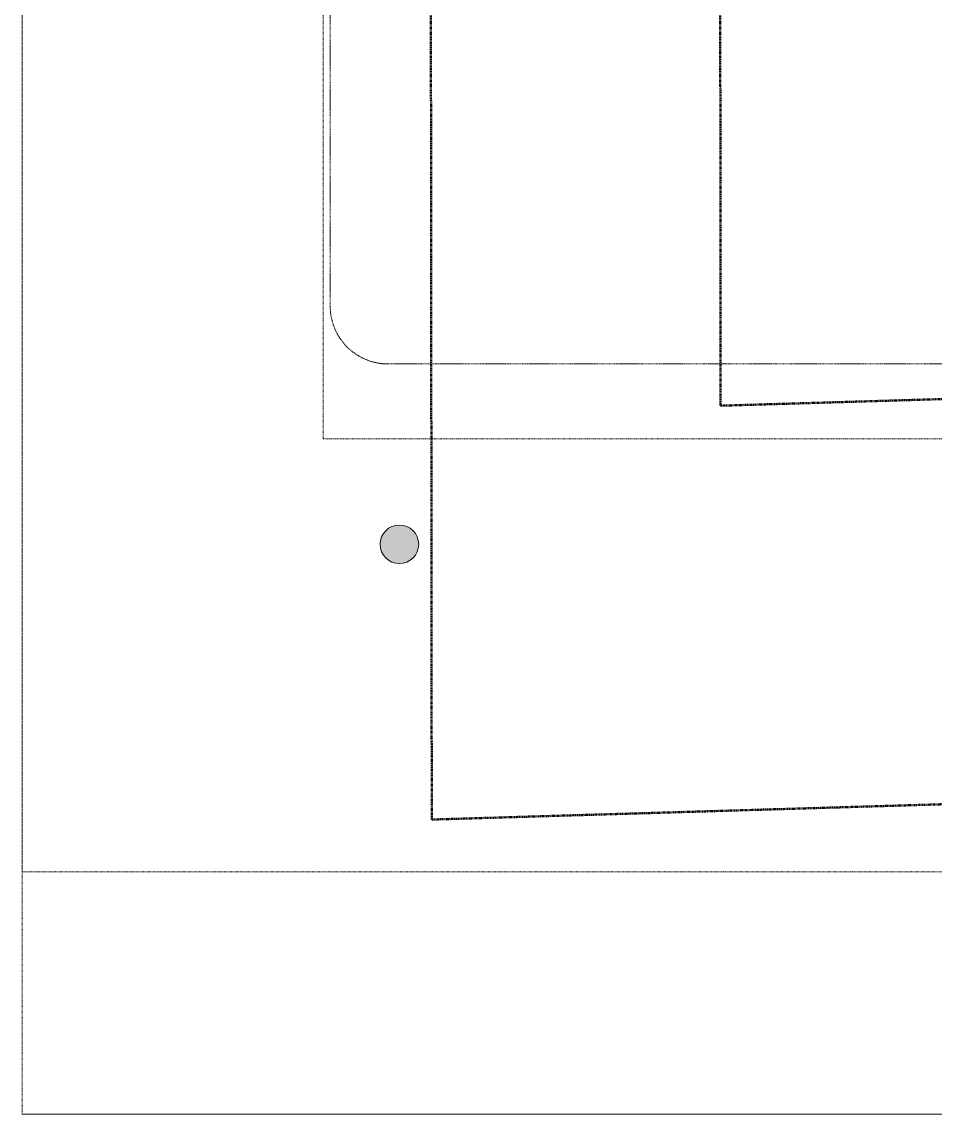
# Model space of a CAD drawing. Header units: inches. Extents: x -4266 to -1814, y 9706 to 12441.
# Drawn here: x -4072 to -3882.6, y 9706.2 to 9932.8 of the extents above; entities that cross this region are included whole.
import ezdxf

# ---------------------------------------------------------------- set-up
doc = ezdxf.new("R2010")
doc.units = ezdxf.units.IN
doc.header["$MEASUREMENT"] = 0
for name, pattern in [('Aligning Line 1_8_', [0.25, 0.125, -0.125]), ('Dash Dot 3_16_', [0.3125, 0.1875, -0.0625, 0, -0.0625]), ('Double Dash 3_8_', [1, 0.375, -0.125, 0.125, -0.125, 0.125, -0.125])]:
    doc.linetypes.add(name, pattern=pattern)
for name, color, linetype, lineweight in [('0-1', 7, 'Continuous', 5), ('0-3', 7, 'Continuous', 9), ('0-4', 147, 'Aligning Line 1_8_', 9), ('A-ANNO-SYMB-1', 150, 'Dash Dot 3_16_', 9), ('C-PROP-LINE-1', 250, 'Double Dash 3_8_', 50), ('E-LITE-EQPM-1', 47, 'Continuous', 9), ('E-LITE-EQPM-2', 7, 'Continuous', 9), ('G-ANNO-SYMB', 111, 'Aligning Line 1_8_', 9), ('G-ANNO-SYMB-1', 147, 'Aligning Line 1_8_', 9)]:
    doc.layers.add(name, color=color, linetype=linetype, lineweight=lineweight)

# ---------------------------------------------------------------- blocks, each defined once
blk = doc.blocks.new('CTR - 1st Phase - Unit Layouts_rvt-1-FLOOR PLAN - 1ST FLOOR')
at = {"layer": 'G-ANNO-SYMB-1'}
for p, q in [((-4009.53, 9846.28), (-4009.53, 12240.75)), ((-1910.9, 9846.28), (-4009.53, 9846.28))]:
    blk.add_line(p, q, dxfattribs=at)
blk = doc.blocks.new('Pathway_Cooper_McGraw-Edison _BSC-BRC_Round - Pathway_Cooper_McGraw-Edison _BSC-BRC_Round-2028611-FLOOR PLAN - 1ST FLOOR')
at = {"layer": 'E-LITE-EQPM-1'}
blk.add_hatch(color=256, dxfattribs=at).paths.add_polyline_path([(0, -4), (1.04, -3.86), (2, -3.46), (2.83, -2.83), (3.46, -2), (3.86, -1.04), (4, 0), (3.86, 1.04), (3.46, 2), (2.83, 2.83), (2, 3.46), (1.04, 3.86), (0, 4), (-1.04, 3.86), (-2, 3.46), (-2.83, 2.83), (-3.46, 2), (-3.88, 0.92), (-4, 0), (-3.86, -1.04), (-3.46, -2), (-2.83, -2.83), (-2, -3.46), (-1.04, -3.86)], flags=0)
at = {"layer": 'E-LITE-EQPM-2'}
for start, end in [(360, 180), (180, 360)]:
    blk.add_arc((0, 0), 4, start, end, dxfattribs=at)
blk = doc.blocks.new('Family - ___-1878357-FLOOR PLAN - 1ST FLOOR')
at = {"layer": 'C-PROP-LINE-1'}
for p, q in [((-3989.61, 12268.69), (-3987.01, 9767.34)), ((-3929.52, 12184.69), (-3927.1, 9853.17)), ((-3927.1, 9853.17), (-1910.9, 9913.53)), ((-3987.01, 9767.34), (-1910.9, 9829.49))]:
    blk.add_line(p, q, dxfattribs=at)
blk = doc.blocks.new('CTR - 1st Phase - Shell_rvt-1-FLOOR PLAN - 1ST FLOOR')
at = {"layer": 'G-ANNO-SYMB-1'}
for p, q in [((-4071.96, 9756.53), (-4071.96, 12280.06)), ((-1926.95, 9756.53), (-4071.96, 9756.53)), ((-1910.9, 9706.24), (-4072.01, 9706.24))]:
    blk.add_line(p, q, dxfattribs=at)
at = {"layer": '0-3'}
blk.add_blockref('Pathway_Cooper_McGraw-Edison _BSC-BRC_Round - Pathway_Cooper_McGraw-Edison _BSC-BRC_Round-2028611-FLOOR PLAN - 1ST FLOOR', (-3993.72, 9824.42), dxfattribs=at)
at = {"layer": '0-4'}
blk.add_blockref('Family - ___-1878357-FLOOR PLAN - 1ST FLOOR', (0, 0), dxfattribs=at)
blk = doc.blocks.new('CTR - 1st Phase -Stairs _ Elevators_rvt-1-FLOOR PLAN - 1ST FLOOR')
at = {"layer": 'G-ANNO-SYMB-1'}
for p, q in [((-4071.96, 9706.24), (-4071.96, 12280.1)), ((-1910.96, 9706.24), (-4071.96, 9706.24))]:
    blk.add_line(p, q, dxfattribs=at)

msp = doc.modelspace()

# ---------------------------------------------------------------- linework, layer by layer
at = {"layer": 'A-ANNO-SYMB-1'}
for p, q in [((-4008.0647, 11049.82436), (-4008.0647, 9873.82436)), ((-3996.0647, 9861.82436), (-2065.90437, 9861.82436))]:
    msp.add_line(p, q, dxfattribs=at)
msp.add_arc((-3996.0647, 9873.82436), 12, 180, 270, dxfattribs=at)
at = {"layer": 'G-ANNO-SYMB'}
msp.add_line((-1910.89642, 9706.24032), (-4072.00696, 9706.24032), dxfattribs=at)

# ---------------------------------------------------------------- block references
at = {"layer": '0-1'}
for name in ['CTR - 1st Phase - Shell_rvt-1-FLOOR PLAN - 1ST FLOOR', 'CTR - 1st Phase -Stairs _ Elevators_rvt-1-FLOOR PLAN - 1ST FLOOR', 'CTR - 1st Phase - Unit Layouts_rvt-1-FLOOR PLAN - 1ST FLOOR']:
    msp.add_blockref(name, (0, 0), dxfattribs=at)

doc.saveas('drawing.dxf')
